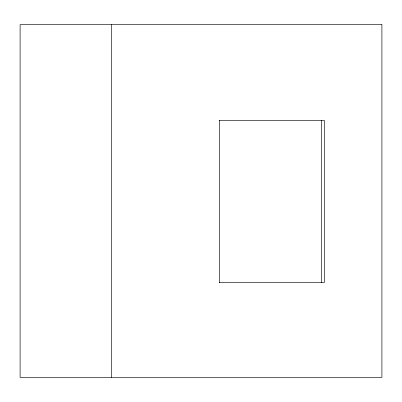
<?xml version="1.0" encoding="UTF-8"?>
<svg xmlns="http://www.w3.org/2000/svg" width="402" height="402" viewBox="0 0 402 402"><rect width="100%" height="100%" fill="white"/><g stroke="black" fill="none" stroke-linecap="round" stroke-linejoin="round"><path stroke-width="0.6" d="M219.206 120.324L324.319 120.324L324.319 282.601L219.206 282.601M321.63 120.324L321.63 282.601M219.397 120.324L219.397 282.601M111.696 24.607L111.696 377.393M381.9 24.607L20.1 24.607L20.1 377.393L381.9 377.393L381.9 24.607"/></g></svg>
